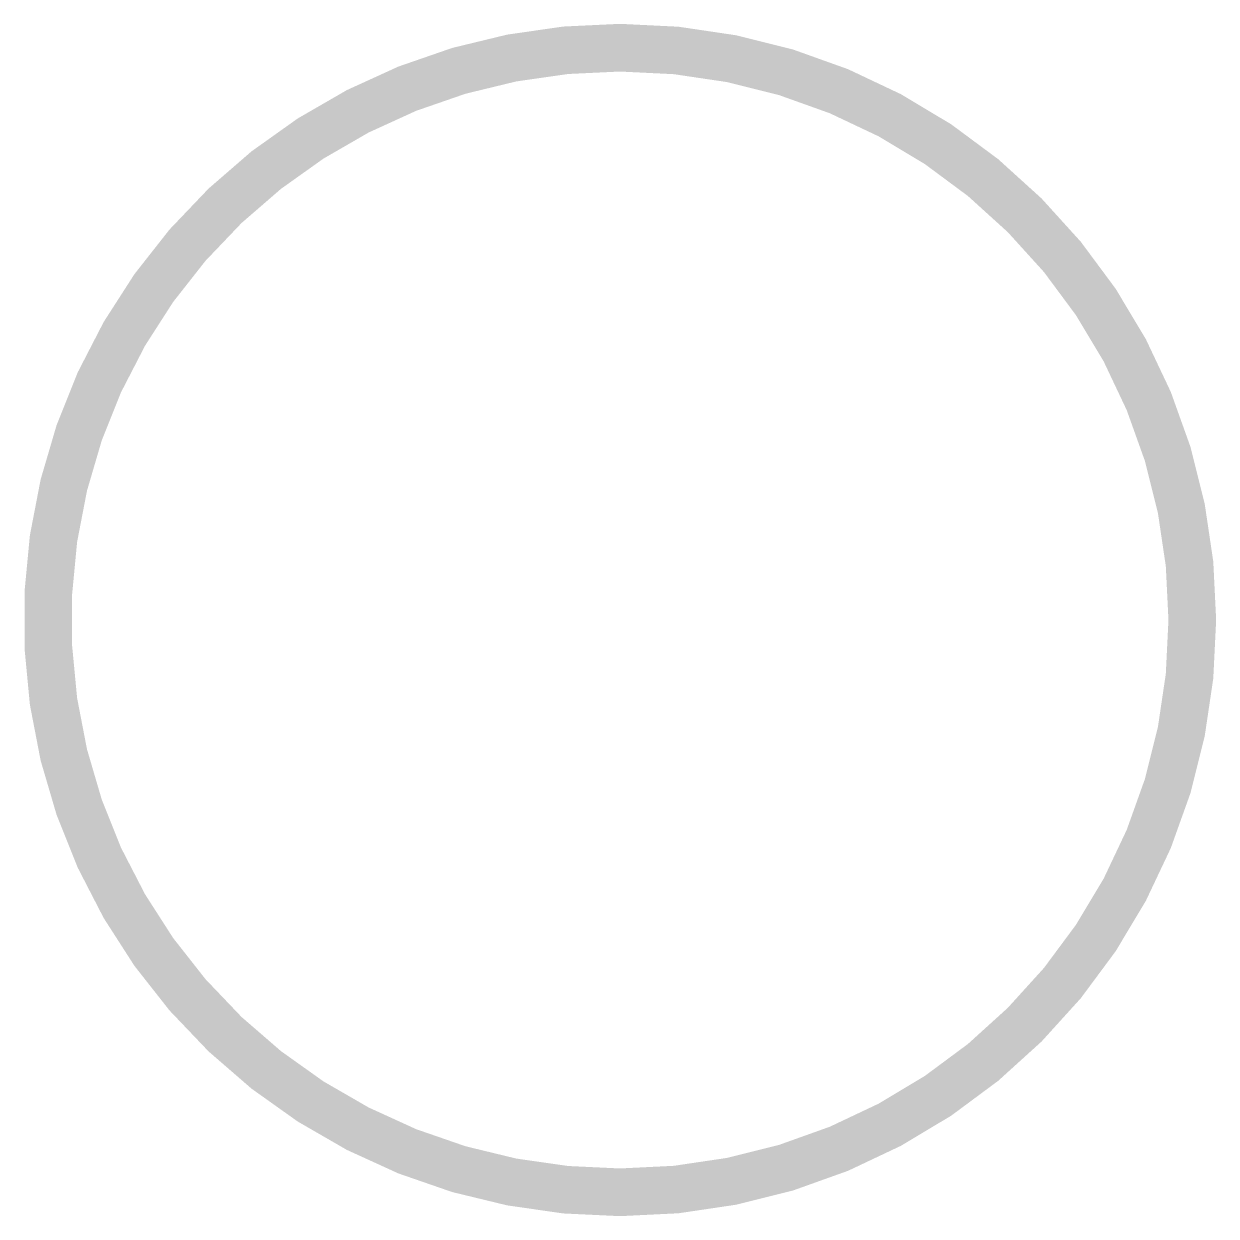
# Model space of a CAD drawing. Header units: millimetres. Extents: x -125 to 125, y -125 to 125.
import ezdxf

# ---------------------------------------------------------------- set-up
doc = ezdxf.new("R2010")
doc.units = ezdxf.units.MM
doc.layers.add('TJ(电气专业D2)', color=110, linetype='Continuous')

# ---------------------------------------------------------------- blocks, each defined once
blk = doc.blocks.new('380V用电设备大于10KW')
at = {"layer": 'TJ(电气专业D2)', "linetype": 'Continuous', "const_width": 10}
blk.add_lwpolyline([(0, -120, 1), (0, 120, 1)], format="xyb", close=True, dxfattribs=at)

msp = doc.modelspace()

# ---------------------------------------------------------------- block references
at = {"layer": 'TJ(电气专业D2)', "color": 110, "linetype": 'ByBlock', "ltscale": 0.917802, "xscale": -1}
msp.add_blockref('380V用电设备大于10KW', (0, 0), dxfattribs=at)

doc.saveas('drawing.dxf')
